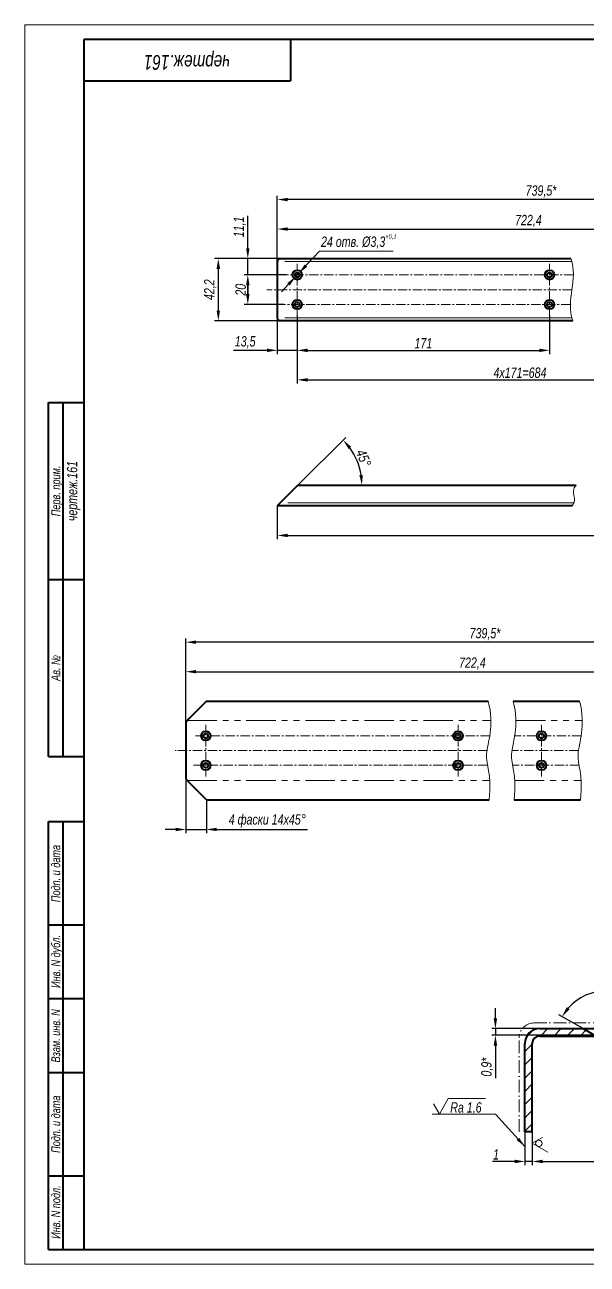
# Model space of a CAD drawing. Header units: millimetres. Extents: x 7312 to 17165, y -24193 to -22169.
# Drawn here: x 7311.5 to 7502.2, y -22588.7 to -22168.7 of the extents above; entities that cross this region are included whole.
import ezdxf

# ---------------------------------------------------------------- set-up
doc = ezdxf.new("R2010")
doc.units = ezdxf.units.MM
for name, pattern in [('LT_03', [20.32, 12.7, -2.54, 2.54, -2.54]), ('LT_04', [20, 10, -2, 2, -2, 2, -2]), ('LT_08', [10.16, 6.35, -1.27, 1.27, -1.27]), ('LT_09', [0.37, 0.24, -0.06, 0.01, -0.06])]:
    doc.linetypes.add(name, pattern=pattern)
for name, color, linetype, lineweight in [('Layer_01', 3, 'Continuous', 13), ('Layer_02', 5, 'LT_04', 13), ('Layer_04', 6, 'Continuous', 13), ('Layer_05', 7, 'Continuous', 40), ('Layer_07', 3, 'Continuous', 13), ('Layer_08', 1, 'Continuous', 15), ('Layer_09', 6, 'Continuous', 15), ('Layer_10', 1, 'LT_03', 15), ('Layer_11', 6, 'Continuous', 15), ('Layer_13', 1, 'Continuous', 13), ('Layer_15', 7, 'Continuous', 40), ('Layer_18', 7, 'Continuous', 18)]:
    doc.layers.add(name, color=color, linetype=linetype, lineweight=lineweight)
doc.styles.add('Style_01', font='ARIALNI.TTF', dxfattribs={"width": 0.9, "height": 3.5})
doc.dimstyles.new('DimStyle_04', dxfattribs={"dimtxt": 3.5, "dimasz": 3.5, "dimexe": 1.25, "dimexo": 0, "dimtad": 1, "dimtxsty": 'Style_01', "dimcen": 2.5, "dimazin": 3, "dimtfac": 1, "dimtmove": 0, "dimatfit": 3})
doc.dimstyles.new('DimStyle_05', dxfattribs={"dimtxt": 3.5, "dimasz": 3.5, "dimexe": 1.25, "dimexo": 0, "dimtad": 1, "dimlfac": 2, "dimtxsty": 'Style_01', "dimcen": 0, "dimazin": 3, "dimtfac": 1, "dimtmove": 0, "dimatfit": 3})
doc.dimstyles.new('DimStyle_21', dxfattribs={"dimtxt": 3.5, "dimasz": 3.5, "dimexe": 1, "dimexo": 0, "dimtad": 1, "dimdec": 0, "dimlfac": 2, "dimtxsty": 'Style_01', "dimcen": 0, "dimclrd": 256, "dimclre": 256, "dimclrt": 256, "dimazin": 3, "dimtfac": 1, "dimtdec": 0, "dimtmove": 0, "dimatfit": 3, "dimlwd": 13, "dimlwe": 13})

# ---------------------------------------------------------------- blocks, each defined once
blk = doc.blocks.new('Block_159')
at = {"layer": 'Layer_04'}
for p, q in [((4892.67, -28318.53), (4892.67, -28738.53)), ((5783.67, -28318.53), (4892.67, -28318.53)), ((4892.67, -28738.53), (5783.67, -28738.53))]:
    blk.add_line(p, q, dxfattribs=at)
at = {"layer": 'Layer_05', "linetype": 'Continuous'}
for p, q in [((4912.67, -28323.53), (4912.67, -28733.53)), ((5778.67, -28323.53), (4912.67, -28323.53)), ((4982.67, -28323.53), (4982.67, -28337.53)), ((4912.67, -28337.53), (4982.67, -28337.53)), ((4900.67, -28566.53), (4900.67, -28446.53)), ((4900.67, -28446.53), (4912.67, -28446.53)), ((4905.67, -28566.53), (4905.67, -28446.53)), ((4900.67, -28506.53), (4912.67, -28506.53)), ((4900.67, -28566.53), (4912.67, -28566.53)), ((4900.67, -28733.53), (4900.67, -28588.53)), ((4900.67, -28588.53), (4912.67, -28588.53)), ((4905.67, -28733.53), (4905.67, -28588.53)), ((4900.67, -28623.53), (4912.67, -28623.53)), ((4900.67, -28648.53), (4912.67, -28648.53)), ((4900.67, -28673.53), (4912.67, -28673.53)), ((4900.67, -28708.53), (4912.67, -28708.53)), ((4900.67, -28733.53), (4912.67, -28733.53)), ((4912.67, -28733.53), (5593.55, -28733.53))]:
    blk.add_line(p, q, dxfattribs=at)
at = {"layer": 'Layer_01', "linetype": 'Continuous', "lineweight": 25, "style": 'Style_01', "width": 0.9}
for s, p in [('Перв. прим.', (4904.67, -28485.06)), ('Ав. №', (4904.67, -28540.87)), ('Подп. и дата', (4904.67, -28615.85)), ('Инв. N дубл.', (4904.67, -28644.91)), ('Взам. инв. N', (4904.66, -28670.17)), ('Подп. и дата', (4904.67, -28700.8)), ('Инв. N подл.', (4904.67, -28729.91))]:
    blk.add_text(s, height=3, rotation=90, dxfattribs=at).set_placement(p)
blk = doc.blocks.new('*D921')
at = {"layer": 'Defpoints', "color": 0, "ltscale": 0.5, "transparency": 16777216}
for p in [(7514.77, -22497.13), (7500.77, -22508.93), (7504.67, -22511.18), (7512.92, -22511.18), (7516.82, -22508.93)]:
    blk.add_point(p, dxfattribs=at)
at = {"layer": 'Layer_08', "color": 0, "lineweight": -2, "ltscale": 0.5, "transparency": 16777216}
for p, q in [((7500.77, -22508.93), (7492.57, -22504.19)), ((7516.82, -22508.93), (7525.02, -22504.19))]:
    blk.add_line(p, q, dxfattribs=at)
blk.add_arc((7508.8, -22513.56), 17.48, 41.4908, 138.5092, dxfattribs=at)
at = {"layer": 'Layer_08', "color": 0, "ltscale": 0.5, "transparency": 16777216}
for points in [[(7496.17, -22502.32), (7495.23, -22501.63), (7493.66, -22504.82)], [(7522.36, -22501.63), (7521.42, -22502.32), (7523.93, -22504.82)]]:
    blk.add_solid(points, dxfattribs=at)
at = {"layer": 'Layer_08', "color": 0, "ltscale": 0.5, "transparency": 16777216, "insert": (7508.8, -22493.66), "char_height": 3.5, "attachment_point": 5, "style": 'Style_01'}
blk.add_mtext('120°', dxfattribs=at)
blk = doc.blocks.new('*D922')
at = {"layer": 'Defpoints', "color": 0, "ltscale": 0.5, "transparency": 16777216}
for p in [(7471.05, -22511.18), (7500.77, -22508.93), (7504.67, -22511.18)]:
    blk.add_point(p, dxfattribs=at)
at = {"layer": 'Layer_08', "color": 0, "lineweight": -2, "ltscale": 0.5, "transparency": 16777216}
for p, q in [((7471.05, -22505.43), (7471.05, -22501.93)), ((7500.77, -22508.93), (7469.8, -22508.93)), ((7504.67, -22511.18), (7469.8, -22511.18)), ((7471.05, -22508.93), (7471.05, -22511.18)), ((7471.05, -22514.68), (7471.05, -22525.76))]:
    blk.add_line(p, q, dxfattribs=at)
at = {"layer": 'Layer_08', "color": 0, "ltscale": 0.5, "transparency": 16777216}
for points in [[(7470.46, -22505.43), (7471.63, -22505.43), (7471.05, -22508.93)], [(7470.46, -22514.68), (7471.63, -22514.68), (7471.05, -22511.18)]]:
    blk.add_solid(points, dxfattribs=at)
at = {"layer": 'Layer_08', "color": 0, "ltscale": 0.5, "transparency": 16777216, "insert": (7468.31, -22521.97), "char_height": 3.5, "attachment_point": 5, "rotation": 90, "style": 'Style_01'}
blk.add_mtext('0,9*', dxfattribs=at)
blk = doc.blocks.new('*D920')
at = {"layer": 'Defpoints', "color": 0, "ltscale": 0.5, "transparency": 16777216}
for p in [(7481.05, -22543.93), (7483.55, -22543.93), (7481.05, -22553.93)]:
    blk.add_point(p, dxfattribs=at)
at = {"layer": 'Layer_08', "color": 0, "lineweight": -2, "ltscale": 0.5, "transparency": 16777216}
for p, q in [((7481.05, -22543.93), (7481.05, -22555.18)), ((7483.55, -22543.93), (7483.55, -22555.18)), ((7477.55, -22553.93), (7470.04, -22553.93)), ((7483.55, -22553.93), (7481.05, -22553.93)), ((7487.05, -22553.93), (7490.55, -22553.93))]:
    blk.add_line(p, q, dxfattribs=at)
at = {"layer": 'Layer_08', "color": 0, "ltscale": 0.5, "transparency": 16777216}
for points in [[(7477.55, -22553.34), (7477.55, -22554.51), (7481.05, -22553.93)], [(7487.05, -22553.34), (7487.05, -22554.51), (7483.55, -22553.93)]]:
    blk.add_solid(points, dxfattribs=at)
at = {"layer": 'Layer_08', "color": 0, "ltscale": 0.5, "transparency": 16777216, "insert": (7471.27, -22551.54), "char_height": 3.5, "attachment_point": 5, "style": 'Style_01'}
blk.add_mtext('1', dxfattribs=at)
blk = doc.blocks.new('*D924')
at = {"layer": 'Defpoints', "color": 0, "ltscale": 0.5, "transparency": 16777216}
for p in [(7483.55, -22543.93), (7584.05, -22541.99), (7584.05, -22553.93)]:
    blk.add_point(p, dxfattribs=at)
at = {"layer": 'Layer_08', "color": 0, "lineweight": -2, "ltscale": 0.5, "transparency": 16777216}
for p, q in [((7483.55, -22543.93), (7483.55, -22555.18)), ((7584.05, -22541.99), (7584.05, -22555.18)), ((7487.05, -22553.93), (7580.55, -22553.93))]:
    blk.add_line(p, q, dxfattribs=at)
at = {"layer": 'Layer_08', "color": 0, "ltscale": 0.5, "transparency": 16777216}
for points in [[(7487.05, -22553.34), (7487.05, -22554.51), (7483.55, -22553.93)], [(7580.55, -22553.34), (7580.55, -22554.51), (7584.05, -22553.93)]]:
    blk.add_solid(points, dxfattribs=at)
at = {"layer": 'Layer_08', "color": 0, "ltscale": 0.5, "transparency": 16777216, "insert": (7533.8, -22551.19), "char_height": 3.5, "attachment_point": 5, "style": 'Style_01'}
blk.add_mtext('40,2', dxfattribs=at)
blk = doc.blocks.new('*D950')
at = {"layer": 'Defpoints', "color": 0, "ltscale": 0.5, "transparency": 16777216}
for p in [(7567.31, -22237.97), (7397.13, -22243.25), (7567.31, -22255.3)]:
    blk.add_point(p, dxfattribs=at)
at = {"layer": 'Layer_08', "color": 0, "lineweight": -2, "ltscale": 0.5, "transparency": 16777216}
for p, q in [((7397.13, -22243.25), (7397.13, -22236.72)), ((7400.63, -22237.97), (7563.81, -22237.97)), ((7567.31, -22255.3), (7567.31, -22236.72))]:
    blk.add_line(p, q, dxfattribs=at)
at = {"layer": 'Layer_08', "color": 0, "ltscale": 0.5, "transparency": 16777216}
for points in [[(7400.63, -22237.39), (7400.63, -22238.56), (7397.13, -22237.97)], [(7563.81, -22237.39), (7563.81, -22238.56), (7567.31, -22237.97)]]:
    blk.add_solid(points, dxfattribs=at)
at = {"layer": 'Layer_08', "color": 0, "ltscale": 0.5, "transparency": 16777216, "insert": (7482.22, -22235.24), "char_height": 3.5, "attachment_point": 5, "style": 'Style_01'}
blk.add_mtext('722,4', dxfattribs=at)
blk = doc.blocks.new('*D951')
at = {"layer": 'Defpoints', "color": 0, "ltscale": 0.5, "transparency": 16777216}
for p in [(7397.13, -22227.97), (7397.13, -22249.93), (7575.86, -22250.81)]:
    blk.add_point(p, dxfattribs=at)
at = {"layer": 'Layer_08', "color": 0, "lineweight": -2, "ltscale": 0.5, "transparency": 16777216}
for p, q in [((7397.13, -22249.93), (7397.13, -22226.72)), ((7572.36, -22227.97), (7400.63, -22227.97)), ((7575.86, -22250.81), (7575.86, -22226.72))]:
    blk.add_line(p, q, dxfattribs=at)
at = {"layer": 'Layer_08', "color": 0, "ltscale": 0.5, "transparency": 16777216}
for points in [[(7400.63, -22227.39), (7400.63, -22228.56), (7397.13, -22227.97)], [(7572.36, -22227.39), (7572.36, -22228.56), (7575.86, -22227.97)]]:
    blk.add_solid(points, dxfattribs=at)
at = {"layer": 'Layer_08', "color": 0, "ltscale": 0.5, "transparency": 16777216, "insert": (7486.5, -22225.24), "char_height": 3.5, "attachment_point": 5, "style": 'Style_01'}
blk.add_mtext('739,5*', dxfattribs=at)
blk = doc.blocks.new('*D940')
at = {"layer": 'Defpoints', "color": 0, "ltscale": 0.5, "transparency": 16777216}
for p in [(7403.32, -22254.13), (7404.45, -22252.92)]:
    blk.add_point(p, dxfattribs=at)
at = {"layer": 'Layer_08', "linetype": 'Continuous', "lineweight": 13, "ltscale": 0.5, "transparency": 16777216}
for p, q in [((7411.43, -22245.43), (7406.83, -22250.36)), ((7433.59, -22245.43), (7411.43, -22245.43)), ((7403.32, -22254.13), (7404.45, -22252.92)), ((7400.93, -22256.69), (7398.55, -22259.25))]:
    blk.add_line(p, q, dxfattribs=at)
at = {"layer": 'Layer_08', "ltscale": 0.5, "transparency": 16777216}
for points in [[(7406.4, -22249.96), (7407.26, -22250.76), (7404.45, -22252.92)], [(7400.51, -22256.29), (7401.36, -22257.09), (7403.32, -22254.13)]]:
    blk.add_solid(points, dxfattribs=at)
at = {"layer": 'Layer_08', "ltscale": 0.5, "transparency": 16777216, "insert": (7422.82, -22242.58), "char_height": 3.5, "attachment_point": 5, "style": 'Style_01'}
blk.add_mtext('24 отв. %%C3,3', dxfattribs=at)
blk = doc.blocks.new('*D953')
at = {"layer": 'Defpoints', "color": 0, "ltscale": 0.5, "transparency": 16777216}
for p in [(7397.13, -22267.02), (7403.88, -22267.25), (7397.13, -22279.07)]:
    blk.add_point(p, dxfattribs=at)
at = {"layer": 'Layer_08', "color": 0, "lineweight": -2, "ltscale": 0.5, "transparency": 16777216}
for p, q in [((7397.13, -22267.02), (7397.13, -22280.32)), ((7403.88, -22267.25), (7403.88, -22280.32)), ((7393.63, -22279.07), (7382.34, -22279.07)), ((7403.88, -22279.07), (7397.13, -22279.07)), ((7407.38, -22279.07), (7410.88, -22279.07))]:
    blk.add_line(p, q, dxfattribs=at)
at = {"layer": 'Layer_08', "color": 0, "ltscale": 0.5, "transparency": 16777216}
for points in [[(7393.63, -22278.49), (7393.63, -22279.66), (7397.13, -22279.07)], [(7407.38, -22278.49), (7407.38, -22279.66), (7403.88, -22279.07)]]:
    blk.add_solid(points, dxfattribs=at)
at = {"layer": 'Layer_08', "color": 0, "ltscale": 0.5, "transparency": 16777216, "insert": (7386.23, -22276.34), "char_height": 3.5, "attachment_point": 5, "style": 'Style_01'}
blk.add_mtext('13,5', dxfattribs=at)
blk = doc.blocks.new('*D954')
at = {"layer": 'Defpoints', "color": 0, "ltscale": 0.5, "transparency": 16777216}
for p in [(7403.88, -22267.25), (7489.38, -22267.25), (7489.38, -22279.07)]:
    blk.add_point(p, dxfattribs=at)
at = {"layer": 'Layer_08', "color": 0, "lineweight": -2, "ltscale": 0.5, "transparency": 16777216}
for p, q in [((7403.88, -22267.25), (7403.88, -22280.32)), ((7489.38, -22267.25), (7489.38, -22280.32)), ((7407.38, -22279.07), (7485.88, -22279.07))]:
    blk.add_line(p, q, dxfattribs=at)
at = {"layer": 'Layer_08', "color": 0, "ltscale": 0.5, "transparency": 16777216}
for points in [[(7407.38, -22278.49), (7407.38, -22279.66), (7403.88, -22279.07)], [(7485.88, -22278.49), (7485.88, -22279.66), (7489.38, -22279.07)]]:
    blk.add_solid(points, dxfattribs=at)
at = {"layer": 'Layer_08', "color": 0, "ltscale": 0.5, "transparency": 16777216, "insert": (7446.63, -22276.69), "char_height": 3.5, "attachment_point": 5, "style": 'Style_01'}
blk.add_mtext('171', dxfattribs=at)
blk = doc.blocks.new('*D959')
at = {"layer": 'Defpoints', "color": 0, "ltscale": 0.5, "transparency": 16777216}
for p in [(7397.13, -22331.79), (7982.36, -22331.79), (7982.36, -22341.79)]:
    blk.add_point(p, dxfattribs=at)
at = {"layer": 'Layer_08', "color": 0, "lineweight": -2, "ltscale": 0.5, "transparency": 16777216}
for p, q in [((7397.13, -22331.79), (7397.13, -22343.04)), ((7982.36, -22331.79), (7982.36, -22343.04)), ((7400.63, -22341.79), (7978.86, -22341.79))]:
    blk.add_line(p, q, dxfattribs=at)
at = {"layer": 'Layer_08', "color": 0, "ltscale": 0.5, "transparency": 16777216}
for points in [[(7400.63, -22341.21), (7400.63, -22342.37), (7397.13, -22341.79)], [(7978.86, -22341.21), (7978.86, -22342.37), (7982.36, -22341.79)]]:
    blk.add_solid(points, dxfattribs=at)
at = {"layer": 'Layer_08', "color": 0, "ltscale": 0.5, "transparency": 16777216, "insert": (7689.75, -22339.38), "char_height": 3.5, "attachment_point": 5, "style": 'Style_01'}
blk.add_mtext('1858', dxfattribs=at)
blk = doc.blocks.new('*D960')
at = {"layer": 'Defpoints', "color": 0, "ltscale": 0.5, "transparency": 16777216}
for p in [(7425.07, -22319.18), (7404.13, -22324.79), (7404.13, -22324.79), (7498.37, -22324.79), (7398.13, -22330.79)]:
    blk.add_point(p, dxfattribs=at)
at = {"layer": 'Layer_08', "color": 0, "lineweight": -2, "ltscale": 0.5, "transparency": 16777216}
blk.add_line((7404.13, -22324.79), (7420.34, -22308.58), dxfattribs=at)
blk.add_arc((7404.13, -22324.79), 21.67, 9.2636, 35.7364, dxfattribs=at)
at = {"layer": 'Layer_08', "color": 0, "ltscale": 0.5, "transparency": 16777216}
for points in [[(7421.28, -22312.51), (7422.17, -22311.75), (7419.46, -22309.46)], [(7426.1, -22321.25), (7424.94, -22321.35), (7425.8, -22324.79)]]:
    blk.add_solid(points, dxfattribs=at)
at = {"layer": 'Layer_08', "color": 0, "ltscale": 0.5, "transparency": 16777216, "insert": (7426.38, -22315.58), "char_height": 3.5, "attachment_point": 5, "rotation": 292.5, "style": 'Style_01'}
blk.add_mtext('45°', dxfattribs=at)
blk = doc.blocks.new('*D944')
at = {"layer": 'Defpoints', "color": 0, "ltscale": 0.5, "transparency": 16777216}
for p in [(7387.13, -22253.52), (7400.23, -22253.52), (7399.4, -22263.52)]:
    blk.add_point(p, dxfattribs=at)
at = {"layer": 'Layer_08', "color": 0, "lineweight": -2, "ltscale": 0.5, "transparency": 16777216}
for p, q in [((7400.23, -22253.52), (7385.88, -22253.52)), ((7387.13, -22260.02), (7387.13, -22257.02)), ((7399.4, -22263.52), (7385.88, -22263.52))]:
    blk.add_line(p, q, dxfattribs=at)
at = {"layer": 'Layer_08', "color": 0, "ltscale": 0.5, "transparency": 16777216}
for points in [[(7386.55, -22257.02), (7387.72, -22257.02), (7387.13, -22253.52)], [(7386.55, -22260.02), (7387.72, -22260.02), (7387.13, -22263.52)]]:
    blk.add_solid(points, dxfattribs=at)
at = {"layer": 'Layer_08', "color": 0, "ltscale": 0.5, "transparency": 16777216, "insert": (7384.72, -22258.52), "char_height": 3.5, "attachment_point": 5, "rotation": 90, "style": 'Style_01'}
blk.add_mtext('20', dxfattribs=at)
blk = doc.blocks.new('*D945')
at = {"layer": 'Defpoints', "color": 0, "ltscale": 0.5, "transparency": 16777216}
for p in [(7399.91, -22247.97), (7377.13, -22269.07), (7398.94, -22269.07)]:
    blk.add_point(p, dxfattribs=at)
at = {"layer": 'Layer_08', "color": 0, "lineweight": -2, "ltscale": 0.5, "transparency": 16777216}
for p, q in [((7399.91, -22247.97), (7375.88, -22247.97)), ((7377.13, -22251.47), (7377.13, -22265.57)), ((7398.94, -22269.07), (7375.88, -22269.07))]:
    blk.add_line(p, q, dxfattribs=at)
at = {"layer": 'Layer_08', "color": 0, "ltscale": 0.5, "transparency": 16777216}
for points in [[(7376.55, -22251.47), (7377.72, -22251.47), (7377.13, -22247.97)], [(7376.55, -22265.57), (7377.72, -22265.57), (7377.13, -22269.07)]]:
    blk.add_solid(points, dxfattribs=at)
at = {"layer": 'Layer_08', "color": 0, "ltscale": 0.5, "transparency": 16777216, "insert": (7374.4, -22258.52), "char_height": 3.5, "attachment_point": 5, "rotation": 90, "style": 'Style_01'}
blk.add_mtext('42,2', dxfattribs=at)
blk = doc.blocks.new('*D946')
at = {"layer": 'Defpoints', "color": 0, "ltscale": 0.5, "transparency": 16777216}
for p in [(7399.51, -22247.97), (7387.13, -22253.52), (7400.23, -22253.52)]:
    blk.add_point(p, dxfattribs=at)
at = {"layer": 'Layer_08', "color": 0, "lineweight": -2, "ltscale": 0.5, "transparency": 16777216}
for p, q in [((7387.13, -22244.47), (7387.13, -22233.51)), ((7399.51, -22247.97), (7385.88, -22247.97)), ((7387.13, -22253.52), (7387.13, -22247.97)), ((7400.23, -22253.52), (7385.88, -22253.52)), ((7387.13, -22257.02), (7387.13, -22260.52))]:
    blk.add_line(p, q, dxfattribs=at)
at = {"layer": 'Layer_08', "color": 0, "ltscale": 0.5, "transparency": 16777216}
for points in [[(7386.55, -22244.47), (7387.72, -22244.47), (7387.13, -22247.97)], [(7386.55, -22257.02), (7387.72, -22257.02), (7387.13, -22253.52)]]:
    blk.add_solid(points, dxfattribs=at)
at = {"layer": 'Layer_08', "color": 0, "ltscale": 0.5, "transparency": 16777216, "insert": (7384.4, -22237.24), "char_height": 3.5, "attachment_point": 5, "rotation": 90, "style": 'Style_01'}
blk.add_mtext('11,1', dxfattribs=at)
blk = doc.blocks.new('*D962')
at = {"layer": 'Defpoints', "color": 0, "ltscale": 0.5, "transparency": 16777216}
for p in [(7403.88, -22267.25), (7554.86, -22267.25), (7554.86, -22289.07)]:
    blk.add_point(p, dxfattribs=at)
at = {"layer": 'Layer_08', "color": 0, "lineweight": -2, "ltscale": 0.5, "transparency": 16777216}
for p, q in [((7403.88, -22267.25), (7403.88, -22290.32)), ((7554.86, -22267.25), (7554.86, -22290.32)), ((7407.38, -22289.07), (7551.36, -22289.07))]:
    blk.add_line(p, q, dxfattribs=at)
at = {"layer": 'Layer_08', "color": 0, "ltscale": 0.5, "transparency": 16777216}
for points in [[(7407.38, -22288.49), (7407.38, -22289.66), (7403.88, -22289.07)], [(7551.36, -22288.49), (7551.36, -22289.66), (7554.86, -22289.07)]]:
    blk.add_solid(points, dxfattribs=at)
at = {"layer": 'Layer_08', "color": 0, "ltscale": 0.5, "transparency": 16777216, "insert": (7479.37, -22286.66), "char_height": 3.5, "attachment_point": 5, "style": 'Style_01'}
blk.add_mtext('4x171=684', dxfattribs=at)
blk = doc.blocks.new('*D968')
at = {"layer": 'Defpoints', "color": 0, "ltscale": 0.5, "transparency": 16777216}
for p in [(7560.34, -22387.97), (7366.13, -22398.47), (7560.34, -22411.48)]:
    blk.add_point(p, dxfattribs=at)
at = {"layer": 'Layer_08', "color": 0, "lineweight": -2, "ltscale": 0.5, "transparency": 16777216}
for p, q in [((7366.13, -22398.47), (7366.13, -22386.72)), ((7369.63, -22387.97), (7556.84, -22387.97)), ((7560.34, -22411.48), (7560.34, -22386.72))]:
    blk.add_line(p, q, dxfattribs=at)
at = {"layer": 'Layer_08', "color": 0, "ltscale": 0.5, "transparency": 16777216}
for points in [[(7369.63, -22387.38), (7369.63, -22388.55), (7366.13, -22387.97)], [(7556.84, -22387.38), (7556.84, -22388.55), (7560.34, -22387.97)]]:
    blk.add_solid(points, dxfattribs=at)
at = {"layer": 'Layer_08', "color": 0, "ltscale": 0.5, "transparency": 16777216, "insert": (7463.24, -22385.23), "char_height": 3.5, "attachment_point": 5, "style": 'Style_01'}
blk.add_mtext('722,4', dxfattribs=at)
blk = doc.blocks.new('*D969')
at = {"layer": 'Defpoints', "color": 0, "ltscale": 0.5, "transparency": 16777216}
for p in [(7366.13, -22377.97), (7366.13, -22405.14), (7568.89, -22406.98)]:
    blk.add_point(p, dxfattribs=at)
at = {"layer": 'Layer_08', "color": 0, "lineweight": -2, "ltscale": 0.5, "transparency": 16777216}
for p, q in [((7366.13, -22405.14), (7366.13, -22376.72)), ((7568.89, -22406.98), (7568.89, -22376.72)), ((7565.39, -22377.97), (7369.63, -22377.97))]:
    blk.add_line(p, q, dxfattribs=at)
at = {"layer": 'Layer_08', "color": 0, "ltscale": 0.5, "transparency": 16777216}
for points in [[(7369.63, -22377.38), (7369.63, -22378.55), (7366.13, -22377.97)], [(7565.39, -22377.38), (7565.39, -22378.55), (7568.89, -22377.97)]]:
    blk.add_solid(points, dxfattribs=at)
at = {"layer": 'Layer_08', "color": 0, "ltscale": 0.5, "transparency": 16777216, "insert": (7467.51, -22375.23), "char_height": 3.5, "attachment_point": 5, "style": 'Style_01'}
blk.add_mtext('739,5*', dxfattribs=at)
blk = doc.blocks.new('*D976')
at = {"layer": 'Defpoints', "color": 0, "ltscale": 0.5, "transparency": 16777216}
for p in [(7366.13, -22424.24), (7373.13, -22431.42), (7373.13, -22441.42)]:
    blk.add_point(p, dxfattribs=at)
at = {"layer": 'Layer_08', "color": 0, "lineweight": -2, "ltscale": 0.5, "transparency": 16777216}
for p, q in [((7366.13, -22424.24), (7366.13, -22442.67)), ((7373.13, -22431.42), (7373.13, -22442.67)), ((7362.63, -22441.42), (7359.13, -22441.42)), ((7366.13, -22441.42), (7373.13, -22441.42)), ((7376.63, -22441.42), (7407.38, -22441.42))]:
    blk.add_line(p, q, dxfattribs=at)
at = {"layer": 'Layer_08', "color": 0, "ltscale": 0.5, "transparency": 16777216}
for points in [[(7362.63, -22440.84), (7362.63, -22442.01), (7366.13, -22441.42)], [(7376.63, -22440.84), (7376.63, -22442.01), (7373.13, -22441.42)]]:
    blk.add_solid(points, dxfattribs=at)
at = {"layer": 'Layer_08', "color": 0, "ltscale": 0.5, "transparency": 16777216, "insert": (7393.75, -22438.55), "char_height": 3.5, "attachment_point": 5, "style": 'Style_01'}
blk.add_mtext('4 фаски 14x45%%D', dxfattribs=at)
blk = doc.blocks.new('A$C57cbd612')
at = {"color": 1, "lineweight": 13, "ltscale": 0.303109}
blk.add_line((0, 0), (3.03, 5.25), dxfattribs=at)
at = {"color": 1, "lineweight": 13, "ltscale": 0.141451}
blk.add_line((0, 0), (-2.02, 3.5), dxfattribs=at)
at = {"layer": 'Layer_10'}
blk.add_line((3.03, 5.25), (15.58, 5.25), dxfattribs=at)

msp = doc.modelspace()

# ---------------------------------------------------------------- hatches: boundary and pattern name
at = {"layer": 'Layer_18', "ltscale": 0.5}
h = msp.add_hatch(dxfattribs=at)
h.set_pattern_fill('ANSI31', color=256)
h.set_pattern_definition([(45, (19.8038, -24.302), (-2.24506403, 2.24506403), [])])
h.paths.add_polyline_path([(7481.0456, -22543.9252), (7483.5456, -22543.9252), (7483.5456, -22513.9252, -0.41421356), (7486.0456, -22511.4252), (7486.0456, -22511.4252), (7504.6706, -22511.4252), (7504.6706, -22511.1752), (7500.7735, -22508.9252), (7486.0456, -22508.9252, 0.41421356), (7481.0456, -22513.9252)])
h.paths.add_polyline_path([(7554.6706, -22511.4252), (7554.6706, -22511.1752), (7550.7735, -22508.9252), (7516.8177, -22508.9252), (7512.9206, -22511.1752), (7512.9206, -22511.4252)])
h.paths.add_polyline_path([(7581.5456, -22508.9252), (7566.8177, -22508.9252), (7562.9206, -22511.1752), (7562.9206, -22511.4252), (7581.5456, -22511.4252, -0.41415164), (7584.0456, -22513.9247), (7584.0456, -22543.9252), (7586.5456, -22543.9252), (7586.5456, -22513.9245, 0.4141707)])

# ---------------------------------------------------------------- linework, layer by layer
at = {"layer": 'Layer_02'}
for p, q in [((7366.6289, -22404.5553), (7469.5082, -22404.5553)), ((7477.9725, -22404.5553), (7500.4975, -22404.5553)), ((7366.6289, -22424.8334), (7469.1253, -22424.8334)), ((7477.5895, -22424.8334), (7500.1145, -22424.8334))]:
    msp.add_line(p, q, dxfattribs=at)
at = {"layer": 'Layer_08', "ltscale": 0.5}
msp.add_line((7433.4741, -22245.4266), (7436.4365, -22245.4266), dxfattribs=at)
at = {"layer": 'Layer_08'}
for p, q in [((7449.5918, -22537.8529), (7471.0834, -22537.8529)), ((7471.0834, -22537.8529), (7481.0456, -22548.9057))]:
    msp.add_line(p, q, dxfattribs=at)
msp.add_solid([(7479.1182, -22545.9266), (7478.2562, -22546.7127), (7481.0456, -22548.9057)], dxfattribs=at)
at = {"layer": 'Layer_09', "linetype": 'LT_08', "ltscale": 0.5}
for p, q in [((7403.8827, -22267.2526), (7403.8827, -22249.7533)), ((7489.3827, -22267.2526), (7489.3827, -22249.7533)), ((7497.4796, -22253.5237), (7400.2325, -22253.5237)), ((7496.98, -22258.5237), (7393.5474, -22258.5237)), ((7496.4654, -22263.5237), (7399.1588, -22263.5237)), ((7372.8789, -22423.4232), (7372.8789, -22405.9239)), ((7458.3789, -22423.4232), (7458.3789, -22405.9239)), ((7486.6672, -22423.4232), (7486.6672, -22405.9239)), ((7469.1185, -22409.6943), (7369.2287, -22409.6943)), ((7500.1077, -22409.6943), (7477.5827, -22409.6943)), ((7468.2078, -22414.6943), (7362.5436, -22414.6943)), ((7499.197, -22414.6943), (7476.672, -22414.6943)), ((7468.4164, -22419.6943), (7368.155, -22419.6943)), ((7499.4056, -22419.6943), (7476.8806, -22419.6943))]:
    msp.add_line(p, q, dxfattribs=at)
at = {"layer": 'Layer_09', "linetype": 'LT_09', "ltscale": 18.018019}
for p, q in [((7484.1204, -22507.0001), (7583.4708, -22507.0001)), ((7479.1204, -22543.9252), (7479.1204, -22512.0001))]:
    msp.add_line(p, q, dxfattribs=at)
at = {"layer": 'Layer_09', "lineweight": 13, "ltscale": 0.141451}
msp.add_line((7483.5456, -22547.7779), (7487.0456, -22545.7572), dxfattribs=at)
at = {"layer": 'Layer_09', "lineweight": 13, "ltscale": 0.303109}
msp.add_line((7483.5456, -22547.7779), (7488.7956, -22550.809), dxfattribs=at)
at = {"layer": 'Layer_09', "lineweight": 13}
msp.add_circle((7485.7748, -22547.7868), 1.0981, dxfattribs=at)
at = {"layer": 'Layer_09', "linetype": 'LT_09', "ltscale": 18.018019}
msp.add_arc((7484.1204, -22512.0001), 5, 90, 180, dxfattribs=at)
at = {"layer": 'Layer_09', "ltscale": 0.5}
for points in [[(7496.5697, -22247.9737), (7499.3334, -22255.2228), (7494.6863, -22261.6703), (7497.2777, -22269.0737)], [(7498.367, -22324.7889), (7496.1674, -22327.112), (7499.1567, -22329.4229), (7497.0749, -22331.7889)], [(7468.6012, -22397.9662), (7470.8211, -22406.5368), (7465.8011, -22417.6132), (7469.856, -22421.9713), (7468.9479, -22431.4224)], [(7477.0654, -22397.9662), (7479.2853, -22406.5368), (7474.2653, -22417.6132), (7478.3202, -22421.9713), (7477.4122, -22431.4224)], [(7499.5905, -22397.9662), (7501.8103, -22406.5368), (7496.7904, -22417.6132), (7500.8453, -22421.9713), (7499.9372, -22431.4224)]]:
    msp.add_open_spline(points, degree=3, dxfattribs=at)
at = {"layer": 'Layer_11', "lineweight": 0}
for p, q in [((7496.9068, -22248.9737), (7399.6327, -22248.9737)), ((7399.6327, -22268.0737), (7496.9689, -22268.0737)), ((7400.7496, -22330.7889), (7497.6827, -22330.7889))]:
    msp.add_line(p, q, dxfattribs=at)
at = {"layer": 'Layer_15', "linetype": 'Continuous'}
for p, q in [((7397.1327, -22248.9737), (7397.1327, -22268.0737)), ((7398.1327, -22247.9737), (7496.5697, -22247.9737)), ((7497.2777, -22269.0737), (7398.1327, -22269.0737)), ((7404.1327, -22324.7889), (7398.1327, -22330.7889)), ((7404.1327, -22324.7889), (7498.367, -22324.7889)), ((7398.1327, -22330.7889), (7397.1327, -22331.7889)), ((7497.0749, -22331.7889), (7397.1327, -22331.7889)), ((7373.1289, -22397.9662), (7367.1289, -22403.9662)), ((7373.1289, -22397.9662), (7468.6012, -22397.9662)), ((7477.0654, -22397.9662), (7499.5905, -22397.9662)), ((7367.1289, -22403.9662), (7366.1289, -22405.1443)), ((7366.1289, -22405.1443), (7366.1289, -22424.2443)), ((7366.1289, -22424.2443), (7367.1289, -22425.4224)), ((7373.1289, -22431.4224), (7367.1289, -22425.4224)), ((7373.1289, -22431.4224), (7468.9479, -22431.4224)), ((7477.4122, -22431.4224), (7499.9372, -22431.4224)), ((7486.0456, -22508.9252), (7500.7735, -22508.9252)), ((7486.0456, -22511.4252), (7504.6706, -22511.4252)), ((7500.7735, -22508.9252), (7504.6706, -22511.1752)), ((7500.7735, -22508.9252), (7516.8177, -22508.9252)), ((7481.0456, -22543.9252), (7481.0456, -22513.9252)), ((7483.5456, -22543.9252), (7483.5456, -22513.9252)), ((7483.5456, -22543.9252), (7481.0456, -22543.9252))]:
    msp.add_line(p, q, dxfattribs=at)
for centre, radius in [((7403.8827, -22253.5237), 1.6044), ((7403.8827, -22253.5237), 0.825), ((7489.3827, -22253.5237), 1.6044), ((7489.3827, -22253.5237), 0.825), ((7403.8827, -22263.5237), 1.6044), ((7403.8827, -22263.5237), 0.825), ((7489.3827, -22263.5237), 1.6044), ((7489.3827, -22263.5237), 0.825), ((7372.8789, -22409.6943), 1.6044), ((7372.8789, -22409.6943), 0.825), ((7458.3789, -22409.6943), 1.6044), ((7458.3789, -22409.6943), 0.825), ((7486.6672, -22409.6943), 1.6044), ((7486.6672, -22409.6943), 0.825), ((7372.8789, -22419.6943), 1.6044), ((7372.8789, -22419.6943), 0.825), ((7458.3789, -22419.6943), 1.6044), ((7458.3789, -22419.6943), 0.825), ((7486.6672, -22419.6943), 1.6044), ((7486.6672, -22419.6943), 0.825)]:
    msp.add_circle(centre, radius, dxfattribs=at)
for centre, radius, start, end in [((7398.1327, -22248.9737), 1, 90, 180), ((7398.1327, -22268.0737), 1, 180, 270), ((7486.0456, -22513.9252), 5, 90, 180), ((7486.0456, -22513.9252), 2.5, 90, 180)]:
    msp.add_arc(centre, radius, start, end, dxfattribs=at)

# ---------------------------------------------------------------- block references
at = {"layer": 'Layer_08'}
msp.add_blockref('A$C57cbd612', (7452.0611, -22537.8529), dxfattribs=at)
at = {"layer": 'Layer_13'}
msp.add_blockref('Block_159', (2418.8785, 6149.7829), dxfattribs=at)

# ---------------------------------------------------------------- texts
at = {"layer": 'Layer_01', "attachment_point": 5, "style": 'Style_01'}
for insert, char_height, width, rotation in [((7366.5495, -22180.749), 5, 70, 180), ((7328.1112, -22326.749), 3.5, 60, 90)]:
    msp.add_mtext('чертеж.161', dxfattribs=dict(at, insert=insert, char_height=char_height, width=width, rotation=rotation))
at = {"layer": 'Layer_07', "linetype": 'Continuous', "style": 'Style_01', "width": 0.9}
msp.add_text('Rа 1,6', height=3.5, dxfattribs=at).set_placement((7455.7381, -22537.3768))
at = {"layer": 'Layer_13', "style": 'Style_01', "width": 0.9}
msp.add_text('+0,1', height=1.5, dxfattribs=at).set_placement((7433.7247, -22241.2445))

# ---------------------------------------------------------------- dimensions: what is measured, and where the dimension line sits
at = {"layer": 'Layer_08', "ltscale": 0.5}
for base, p1, p2, text, dimstyle, picture, middle in [((7397.1327, -22227.9737), (7575.8575, -22250.8107), (7397.1327, -22249.9271), '739,5*', 'DimStyle_05', '*D951', (7486.4951, -22227.9737)), ((7567.3075, -22237.9737), (7397.1327, -22243.2509), (7567.3075, -22255.3045), '722,4', 'DimStyle_05', '*D950', (7482.2201, -22237.9737)), ((7554.8575, -22289.0737), (7403.8827, -22267.2526), (7554.8575, -22267.2526), '4x171=684', 'DimStyle_05', '*D962', (7479.3701, -22289.0737)), ((7366.1289, -22377.9662), (7568.8938, -22406.9813), (7366.1289, -22405.1443), '739,5*', 'DimStyle_05', '*D969', (7467.5114, -22377.9662)), ((7560.3438, -22387.9662), (7366.1289, -22398.4682), (7560.3438, -22411.4751), '722,4', 'DimStyle_05', '*D968', (7463.2364, -22387.9662)), ((7373.1289, -22441.4224), (7366.1289, -22424.2443), (7373.1289, -22431.4224), '4 фаски <>x45%%D', 'DimStyle_05', '*D976', (7393.7525, -22441.4224)), ((7481.0456, -22553.9252), (7483.5456, -22543.9252), (7481.0456, -22543.9252), '1', 'DimStyle_04', '*D920', (7471.2661, -22553.9252))]:
    dim = msp.add_linear_dim(base=base, p1=p1, p2=p2, text=text, dimstyle=dimstyle, dxfattribs=at)
    dim.commit()
    dim.dimension.update_dxf_attribs({"geometry": picture, "text_midpoint": middle, "dimtype": 160})
dim = msp.add_linear_dim(base=(7387.1327, -22253.5237), p1=(7399.5099, -22247.9737), p2=(7400.2325, -22253.5237), angle=90, dimstyle='DimStyle_05', dxfattribs=at)
dim.commit()
dim.dimension.update_dxf_attribs({"geometry": '*D946', "text_midpoint": (7387.1327, -22237.2395), "dimtype": 160})
dim = msp.add_diameter_dim_2p(p1=(7403.3204, -22254.1274), p2=(7404.4451, -22252.9201), text='24 отв. %%C3,3', dimstyle='DimStyle_21', dxfattribs=at)
dim.commit()
dim.dimension.update_dxf_attribs({"geometry": '*D940', "text_midpoint": (7422.8201, -22245.4266), "dimtype": 163})
for base, p1, p2, picture, middle in [((7377.1327, -22269.0737), (7399.9144, -22247.9737), (7398.939, -22269.0737), '*D945', (7374.3972, -22258.5237)), ((7387.1327, -22253.5237), (7399.4021, -22263.5237), (7400.2325, -22253.5237), '*D944', (7384.7207, -22258.5237))]:
    dim = msp.add_linear_dim(base=base, p1=p1, p2=p2, angle=90, dimstyle='DimStyle_05', dxfattribs=at)
    dim.commit()
    dim.dimension.update_dxf_attribs({"geometry": picture, "text_midpoint": middle})
for base, p2, picture, middle in [((7397.1327, -22279.0737), (7397.1327, -22267.0152), '*D953', (7386.2342, -22276.3382)), ((7489.3827, -22279.0737), (7489.3827, -22267.2526), '*D954', (7446.6327, -22276.6916))]:
    dim = msp.add_linear_dim(base=base, p1=(7403.8827, -22267.2526), p2=p2, dimstyle='DimStyle_05', dxfattribs=at)
    dim.commit()
    dim.dimension.update_dxf_attribs({"geometry": picture, "text_midpoint": middle})
for base, line1, line2, picture, middle in [((7425.0656, -22319.1799), ((7404.1327, -22324.7889), (7498.367, -22324.7889)), ((7404.1327, -22324.7889), (7398.1327, -22330.7889)), '*D960', (7426.3762, -22315.5753)), ((7514.7744, -22497.13), ((7512.9206, -22511.1752), (7516.8177, -22508.9252)), ((7500.7735, -22508.9252), (7504.6706, -22511.1752)), '*D921', (7508.7956, -22493.6638))]:
    dim = msp.add_angular_dim_2l(base=base, line1=line1, line2=line2, dimstyle='DimStyle_05', dxfattribs=at)
    dim.commit()
    dim.dimension.update_dxf_attribs({"geometry": picture, "text_midpoint": middle})
for base, p1, p2, text, picture, middle in [((7982.3631, -22341.7889), (7397.1327, -22331.7889), (7982.3631, -22331.789), '1858', '*D959', (7689.7479, -22339.3769)), ((7584.0456, -22553.9252), (7483.5456, -22543.9252), (7584.0456, -22541.9906), '40,2', '*D924', (7533.7956, -22551.1897))]:
    dim = msp.add_linear_dim(base=base, p1=p1, p2=p2, text=text, dimstyle='DimStyle_05', dxfattribs=at)
    dim.commit()
    dim.dimension.update_dxf_attribs({"geometry": picture, "text_midpoint": middle})
dim = msp.add_linear_dim(base=(7471.0456, -22511.1752), p1=(7500.7735, -22508.9252), p2=(7504.6706, -22511.1752), angle=90, text='0,9*', dimstyle='DimStyle_05', dxfattribs=at)
dim.commit()
dim.dimension.update_dxf_attribs({"geometry": '*D922', "text_midpoint": (7468.3101, -22521.9696)})

doc.saveas('drawing.dxf')
